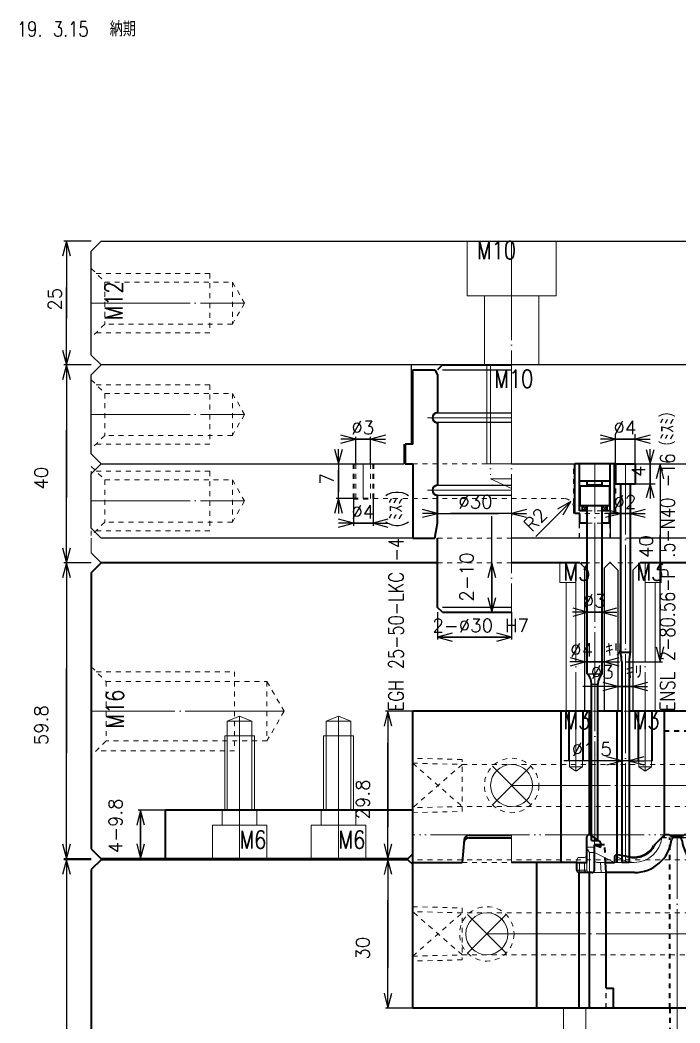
# Model space of a CAD drawing. Extents: x -178 to 604, y -587 to 345.
# Drawn here: x 210.6 to 344, y -433 to -230.3 of the extents above; entities that cross this region are included whole.
import ezdxf

# ---------------------------------------------------------------- set-up
doc = ezdxf.new("R2010")
doc.units = 0
doc.header["$MEASUREMENT"] = 0
for name, pattern in [('BORDER', [22, 20, -1, 0, -1]), ('DIVIDE', [23, 20, -1, 0, -1, 0, -1]), ('STITCH', [2, 1, -1])]:
    doc.linetypes.add(name, pattern=pattern)
for name, color, linetype in [('1', 7, 'Continuous'), ('11', 7, 'Continuous'), ('12', 7, 'Continuous'), ('15', 7, 'Continuous'), ('20', 7, 'Continuous'), ('25', 7, 'Continuous'), ('3', 7, 'Continuous'), ('33', 7, 'Continuous'), ('4', 7, 'Continuous'), ('5', 7, 'Continuous'), ('6', 7, 'Continuous'), ('寸法線', 7, 'Continuous')]:
    doc.layers.add(name, color=color, linetype=linetype)
doc.styles.get("Standard").update_dxf_attribs({"font": 'txt', "bigfont": 'extfont'})
doc.dimstyles.new('VELDIM0', dxfattribs={"dimtxt": 2.69875, "dimasz": 3.000166, "dimexe": 0.5, "dimexo": 0.0625, "dimgap": 0.09, "dimtad": 0, "dimdec": 3, "dimdsep": 46, "dimtxsty": 'Standard', "dimcen": 0.09, "dimdle": 3, "dimadec": 0, "dimazin": 0, "dimtfac": 1, "dimtdec": 4, "dimtofl": 0, "dimtmove": 0, "dimatfit": 3, "dimfxl": 1, "dimtolj": 1, "dimtzin": 0, "dimarcsym": 0})
doc.dimstyles.new('VELDIM1', dxfattribs={"dimtxt": 2.69875, "dimasz": 3.000166, "dimexe": 0.5, "dimexo": 0.0625, "dimgap": 0.09, "dimtad": 0, "dimdec": 3, "dimdsep": 46, "dimtxsty": 'Standard', "dimcen": 0.09, "dimdle": 2, "dimadec": 0, "dimazin": 0, "dimtfac": 1, "dimtdec": 4, "dimtofl": 0, "dimtmove": 0, "dimatfit": 3, "dimfxl": 1, "dimtolj": 1, "dimtzin": 0, "dimarcsym": 0})
doc.dimstyles.new('VELDIM10', dxfattribs={"dimtxt": 2.69875, "dimasz": 3.000166, "dimexe": 1, "dimexo": 0.0625, "dimgap": 0.09, "dimtad": 0, "dimdec": 3, "dimdsep": 46, "dimtxsty": 'Standard', "dimcen": 0.09, "dimdle": 3, "dimadec": 0, "dimazin": 0, "dimtfac": 1, "dimtdec": 4, "dimtofl": 0, "dimtmove": 0, "dimatfit": 3, "dimfxl": 1, "dimtolj": 1, "dimtzin": 0, "dimarcsym": 0})
doc.dimstyles.new('VELDIM2', dxfattribs={"dimtxt": 2.69875, "dimasz": 3.000166, "dimexe": 1.25, "dimexo": 0.0625, "dimgap": 0.09, "dimtad": 0, "dimdec": 3, "dimdsep": 46, "dimtxsty": 'Standard', "dimcen": 0.09, "dimdle": 5, "dimadec": 0, "dimazin": 0, "dimtfac": 1, "dimtdec": 4, "dimtofl": 0, "dimtmove": 0, "dimatfit": 3, "dimfxl": 1, "dimtolj": 1, "dimtzin": 0, "dimarcsym": 0})
doc.dimstyles.new('VELDIM7', dxfattribs={"dimtxt": 2.69875, "dimasz": 2.88827, "dimexe": 1, "dimexo": 0.0625, "dimgap": 0.09, "dimtad": 0, "dimdec": 3, "dimdsep": 46, "dimtxsty": 'Standard', "dimcen": 0.09, "dimdle": 3, "dimadec": 0, "dimazin": 0, "dimtfac": 1, "dimtdec": 4, "dimtofl": 0, "dimtmove": 0, "dimatfit": 3, "dimfxl": 1, "dimtolj": 1, "dimtzin": 0, "dimarcsym": 0})

# ---------------------------------------------------------------- blocks, each defined once
blk = doc.blocks.new('*D275')
at = {"color": 0}
for p, q in [((306, -350), (306, -330.57)), ((306, -340), (306, -330.57)), ((306, -340), (305.2, -343)), ((306, -340), (306, -340)), ((306, -340), (306, -349.43)), ((306, -340), (306, -343)), ((306.8, -343), (306, -340)), ((305.2, -347), (306, -350)), ((306, -350), (306, -347)), ((306, -350), (306.8, -347)), ((306, -350), (306, -349.43)), ((306, -350), (306, -350))]:
    blk.add_line(p, q, dxfattribs=at)
blk.add_text('2-10', height=2.699, rotation=90, dxfattribs=at).set_placement((302.26, -347.84))
blk = doc.blocks.new('*D276')
at = {"color": 0}
for p, q in [((295, -350), (295, -355.5)), ((310, -350), (310, -355.5)), ((298, -354.2), (295, -355)), ((310, -355), (307, -354.2)), ((295, -355), (295, -355)), ((295, -355), (310, -355)), ((310, -355), (295, -355)), ((295, -355), (298, -355)), ((295, -355), (298, -355.8)), ((310, -355), (307, -355)), ((307, -355.8), (310, -355)), ((310, -355), (310, -355))]:
    blk.add_line(p, q, dxfattribs=at)
blk.add_text('2-%%c30 H7', height=2.699, dxfattribs=at).set_placement((293.99, -354.02))
blk = doc.blocks.new('*D277')
at = {"color": 0}
for p, q in [((295, -330), (292, -329.2)), ((295, -330), (292, -330)), ((292, -330.8), (295, -330)), ((295, -330), (295, -330.5)), ((295, -330), (307.37, -330)), ((295, -330), (297.63, -330)), ((310, -330), (297.63, -330)), ((310, -330), (307.37, -330)), ((313, -329.2), (310, -330)), ((310, -330), (310, -330.5)), ((310, -330), (313, -330)), ((310, -330), (313, -330.8))]:
    blk.add_line(p, q, dxfattribs=at)
blk.add_text('%%c30', height=2.699, dxfattribs=at).set_placement((299.22, -329.02))
blk = doc.blocks.new('*D278')
at = {"color": 0}
for p, q in [((331, -315), (328, -314.2)), ((331, -320), (331, -314)), ((335, -320), (335, -314)), ((338, -314.2), (335, -315)), ((331, -315), (328, -315)), ((328, -315.8), (331, -315)), ((335, -315), (331, -315)), ((331, -315), (335, -315)), ((331, -315), (331, -315)), ((335, -315), (335, -315)), ((335, -315), (338, -315)), ((335, -315), (338, -315.8))]:
    blk.add_line(p, q, dxfattribs=at)
blk.add_text('%%c4', height=2.699, dxfattribs=at).set_placement((330.59, -314.02))
blk = doc.blocks.new('*D281')
at = {"color": 0}
for p, q in [((331.5, -365), (328.5, -364.2)), ((337.5, -364.2), (334.5, -365)), ((334.5, -365), (324.41, -365)), ((331.5, -365), (324.41, -365)), ((331.5, -365), (328.5, -365)), ((328.5, -365.8), (331.5, -365)), ((331.5, -365), (331.5, -365.5)), ((331.5, -365), (337.5, -365)), ((334.5, -365), (334.5, -365.5)), ((334.5, -365), (337.5, -365)), ((334.5, -365), (337.5, -365)), ((334.5, -365), (337.5, -365.8))]:
    blk.add_line(p, q, dxfattribs=at)
blk.add_text('%%c3 ｷﾘ', height=2.699, dxfattribs=at).set_placement((326, -363.41))
blk = doc.blocks.new('*D282')
at = {"color": 0}
for p, q in [((332, -330), (329, -329.2)), ((332, -330), (329, -330)), ((329, -330.8), (332, -330)), ((332, -330), (332, -330)), ((334, -330), (332, -330)), ((332, -330), (334, -330)), ((332, -330), (332, -330)), ((337, -329.2), (334, -330)), ((334, -330), (334, -330)), ((334, -330), (334, -330)), ((334, -330), (337, -330)), ((334, -330), (337, -330.8))]:
    blk.add_line(p, q, dxfattribs=at)
blk.add_text('%%c2', height=2.699, dxfattribs=at).set_placement((330.59, -329.02))
blk = doc.blocks.new('CLUMP169')
at = {"layer": '11', "color": 1, "lineweight": 40}
for p, q in [((322.8, -330), (322.8, -320)), ((323.7, -320), (322.8, -320)), ((323.7, -329.5), (323.7, -320)), ((329.9, -329.5), (329.9, -320)), ((330.8, -320), (329.9, -320)), ((330.8, -330), (330.8, -320)), ((323.8, -330), (322.8, -330)), ((324.3, -329.5), (323.7, -329.5)), ((323.8, -332), (323.8, -330)), ((329.9, -329.5), (329.3, -329.5)), ((329.8, -332), (329.8, -330)), ((330.8, -330), (329.8, -330)), ((325.3, -332), (323.8, -332)), ((329.8, -332), (328.3, -332))]:
    blk.add_line(p, q, dxfattribs=at)
at = {"layer": '11', "lineweight": 40}
for p, q in [((329.9, -320), (323.7, -320)), ((329.9, -323.5), (323.7, -323.5)), ((325.3, -324.3), (325.3, -323.5)), ((328.3, -324.3), (325.3, -324.3)), ((328.3, -324.3), (328.3, -323.5)), ((325.3, -328.5), (324.3, -328.5)), ((324.3, -329.5), (324.3, -328.5)), ((325.3, -329.5), (324.3, -329.5)), ((329.3, -328.5), (328.3, -328.5)), ((329.3, -329.5), (328.3, -329.5)), ((329.3, -329.5), (329.3, -328.5))]:
    blk.add_line(p, q, dxfattribs=at)
at = {"layer": '11', "color": 1, "linetype": 'STITCH', "lineweight": 13}
for p, q in [((329.8, -330), (323.8, -330)), ((328.3, -329.5), (325.3, -329.5)), ((328.3, -332), (325.3, -332))]:
    blk.add_line(p, q, dxfattribs=at)
at = {"layer": '11', "lineweight": 5}
for p, q in [((325.3, -328.5), (324.3, -329.5)), ((324.3, -328.5), (325.3, -329.5)), ((329.3, -328.5), (328.3, -329.5)), ((328.3, -328.5), (329.3, -329.5))]:
    blk.add_line(p, q, dxfattribs=at)
blk = doc.blocks.new('*D288')
at = {"color": 0}
for p, q in [((220, -275), (219.2, -278)), ((225, -275), (219.5, -275)), ((220, -275), (220, -284.38)), ((220, -275), (220, -290.62)), ((220, -275), (220, -278)), ((220.8, -278), (220, -275)), ((220, -300), (220, -284.38)), ((220, -300), (220, -290.62)), ((219.2, -297), (220, -300)), ((220, -300), (220, -297)), ((220, -300), (220.8, -297)), ((225, -300), (219.5, -300))]:
    blk.add_line(p, q, dxfattribs=at)
blk.add_text('25', height=2.699, rotation=90, dxfattribs=at).set_placement((219.02, -289.03))
blk = doc.blocks.new('CLUMP170')
at = {"layer": '25', "linetype": 'STITCH', "lineweight": 13}
for p, q in [((225, -294.5), (225, -280.5)), ((225, -280.5), (227.75, -283.25)), ((227.75, -283.25), (227.75, -291.75)), ((227.75, -283.25), (253.55, -283.25)), ((253.55, -283.25), (253.55, -291.75)), ((253.55, -283.25), (256, -287.5)), ((256, -287.5), (253.55, -291.75)), ((227.75, -291.75), (225, -294.5)), ((253.55, -291.75), (227.75, -291.75))]:
    blk.add_line(p, q, dxfattribs=at)
at = {"layer": '25', "color": 5, "linetype": 'STITCH', "lineweight": 13}
for p, q in [((226, -281.5), (249, -281.5)), ((249, -281.5), (249, -293.5)), ((249, -293.5), (226, -293.5))]:
    blk.add_line(p, q, dxfattribs=at)
at = {"layer": '25', "color": 5, "linetype": 'BORDER', "lineweight": 13}
blk.add_line((225, -287.5), (256, -287.5), dxfattribs=at)
blk = doc.blocks.new('*D290')
at = {"color": 0}
for p, q in [((340, -320), (339.2, -323)), ((340, -320), (340, -320)), ((340, -320), (340, -334.38)), ((340, -320), (340, -340.62)), ((340, -320), (340, -323)), ((340.8, -323), (340, -320)), ((340, -360), (340, -334.38)), ((340, -360), (340, -340.62)), ((339.2, -357), (340, -360)), ((340, -360), (340, -357)), ((340, -360), (340.8, -357)), ((333, -360), (340.5, -360))]:
    blk.add_line(p, q, dxfattribs=at)
blk.add_text('40', height=2.699, rotation=90, dxfattribs=at).set_placement((338.52, -339.03))
blk = doc.blocks.new('*D291')
at = {"color": 0}
for p, q in [((337.19, -317.11), (338, -320)), ((338, -320), (338, -317)), ((338, -320), (338.81, -317.11)), ((335, -320), (339, -320)), ((338, -320), (338, -320)), ((338, -320), (338, -324)), ((338, -324), (338, -320)), ((335, -324), (339, -324)), ((338, -324), (337.19, -326.89)), ((338, -324), (338, -324)), ((338, -324), (338, -327)), ((338.81, -326.89), (338, -324))]:
    blk.add_line(p, q, dxfattribs=at)
blk.add_text('4', height=2.7, rotation=90, dxfattribs=at).set_placement((337.02, -322.66))
blk = doc.blocks.new('*D292')
at = {"color": 0}
for p, q in [((325.3, -350), (322.3, -350)), ((325.3, -350), (322.41, -349.19)), ((322.41, -350.81), (325.3, -350)), ((325.3, -350), (325.3, -350)), ((328.3, -350), (325.3, -350)), ((325.3, -350), (328.3, -350)), ((325.3, -350), (325.3, -350)), ((331.19, -349.19), (328.3, -350)), ((328.3, -350), (328.3, -350)), ((328.3, -350), (328.3, -350)), ((328.3, -350), (331.3, -350)), ((328.3, -350), (331.19, -350.81))]:
    blk.add_line(p, q, dxfattribs=at)
blk.add_text('%%c3', height=2.699, dxfattribs=at).set_placement((324.39, -349.02))
blk = doc.blocks.new('*D293')
at = {"color": 0}
for p, q in [((324.8, -360), (321.8, -360)), ((324.8, -360), (321.91, -359.19)), ((321.91, -360.81), (324.8, -360)), ((324.8, -360), (324.8, -360)), ((328.8, -360), (324.8, -360)), ((324.8, -360), (328.8, -360)), ((324.8, -360), (324.8, -360)), ((331.69, -359.19), (328.8, -360)), ((328.8, -360), (328.8, -360)), ((328.8, -360), (328.8, -360)), ((328.8, -360), (331.8, -360)), ((328.8, -360), (331.69, -360.81))]:
    blk.add_line(p, q, dxfattribs=at)
blk.add_text('%%c4 ｷﾘ', height=2.699, dxfattribs=at).set_placement((321.85, -358.91))
blk = doc.blocks.new('*D294')
at = {"color": 0}
for p, q in [((321.96, -327.59), (314.87, -334.68)), ((321.96, -327.59), (319.27, -329.14)), ((320.41, -330.28), (321.96, -327.59))]:
    blk.add_line(p, q, dxfattribs=at)
blk.add_text('R2', height=2.699, rotation=45, dxfattribs=at).set_placement((314.08, -333.9))
blk = doc.blocks.new('CLUMP172')
at = {"layer": '25', "linetype": 'STITCH', "lineweight": 13}
for p, q in [((225, -334.5), (225, -320.5)), ((225, -320.5), (227.75, -323.25)), ((227.75, -323.25), (227.75, -331.75)), ((227.75, -323.25), (253.55, -323.25)), ((253.55, -323.25), (253.55, -331.75)), ((253.55, -323.25), (256, -327.5)), ((256, -327.5), (253.55, -331.75)), ((227.75, -331.75), (225, -334.5)), ((253.55, -331.75), (227.75, -331.75))]:
    blk.add_line(p, q, dxfattribs=at)
at = {"layer": '25', "color": 5, "linetype": 'STITCH', "lineweight": 13}
for p, q in [((226, -321.5), (249, -321.5)), ((249, -321.5), (249, -333.5)), ((249, -333.5), (226, -333.5))]:
    blk.add_line(p, q, dxfattribs=at)
at = {"layer": '25', "color": 5, "linetype": 'BORDER', "lineweight": 13}
blk.add_line((225, -327.5), (256, -327.5), dxfattribs=at)
blk = doc.blocks.new('*D329')
at = {"color": 0}
for p, q in [((332.25, -380), (332.25, -379)), ((333.75, -380), (333.75, -379)), ((333.75, -380), (320.57, -380)), ((332.25, -380), (320.57, -380)), ((332.25, -380), (329.25, -379.2)), ((332.25, -380), (329.25, -380)), ((329.25, -380.8), (332.25, -380)), ((333.75, -380), (332.06, -380)), ((332.25, -380), (332.06, -380)), ((336.75, -379.2), (333.75, -380)), ((333.75, -380), (336.75, -380)), ((333.75, -380), (336.75, -380.8))]:
    blk.add_line(p, q, dxfattribs=at)
blk.add_text('%%c1.5', height=2.699, rotation=0, dxfattribs=at).set_placement((322.15, -379.02))
blk = doc.blocks.new('CLUMP181')
at = {"layer": '12', "color": 5, "linetype": 'BORDER', "lineweight": 5}
for p, q in [((308.89, -411.11), (301.11, -418.89)), ((308.89, -418.89), (301.11, -411.11))]:
    blk.add_line(p, q, dxfattribs=at)
at = {"layer": '12', "linetype": 'STITCH', "lineweight": 13}
blk.add_circle((305, -415), 5.5, dxfattribs=at)
at = {"layer": '12', "lineweight": 13}
blk.add_circle((305, -415), 4.25, dxfattribs=at)
blk = doc.blocks.new('CLUMP183')
at = {"layer": '12', "linetype": 'STITCH', "lineweight": 13}
for p, q in [((290, -410.5), (290, -409.5)), ((290, -409.5), (300, -409.75)), ((300, -419.25), (290, -410.5)), ((300, -410.75), (290, -410.5)), ((290, -419.5), (300, -410.75)), ((300, -409.75), (300, -420.25)), ((290, -419.5), (300, -419.25)), ((290, -420.5), (290, -419.5)), ((300, -420.25), (290, -420.5))]:
    blk.add_line(p, q, dxfattribs=at)
blk = doc.blocks.new('CLUMP182')
at = {"layer": '12', "linetype": 'STITCH', "lineweight": 13}
blk.add_blockref('CLUMP183', (0, 0), dxfattribs=at)
blk = doc.blocks.new('CLUMP184')
at = {"layer": '12', "color": 5, "linetype": 'BORDER', "lineweight": 5}
for p, q in [((313.89, -381.11), (306.11, -388.89)), ((313.89, -388.89), (306.11, -381.11))]:
    blk.add_line(p, q, dxfattribs=at)
at = {"layer": '12', "linetype": 'STITCH', "lineweight": 13}
blk.add_circle((310, -385), 5.5, dxfattribs=at)
at = {"layer": '12', "lineweight": 13}
blk.add_circle((310, -385), 4.25, dxfattribs=at)
blk = doc.blocks.new('CLUMP186')
at = {"layer": '12', "linetype": 'STITCH', "lineweight": 13}
for p, q in [((300, -379.75), (290, -379.5)), ((290, -379.5), (290, -380.5)), ((290, -380.5), (300, -389.25)), ((290, -380.5), (300, -380.75)), ((300, -380.75), (290, -389.5)), ((300, -390.25), (300, -379.75)), ((300, -389.25), (290, -389.5)), ((290, -389.5), (290, -390.5)), ((290, -390.5), (300, -390.25))]:
    blk.add_line(p, q, dxfattribs=at)
blk = doc.blocks.new('CLUMP185')
at = {"layer": '12', "linetype": 'STITCH', "lineweight": 13}
blk.add_blockref('CLUMP186', (0, 0), dxfattribs=at)
blk = doc.blocks.new('CLUMP187')
at = {"layer": '6', "lineweight": 40}
for p, q in [((357.45, -400.56), (357.45, -391.02)), ((359.98, -391.5), (359.33, -390.48)), ((363.97, -390), (363.97, -396.34)), ((363.97, -390), (365.44, -390)), ((365.57, -405.29), (365.44, -390)), ((358.27, -392.04), (358.27, -408.87)), ((359.99, -392.55), (358.27, -392.04)), ((359.99, -392.55), (359.98, -391.5)), ((327.64, -396.17), (326.02, -395.04)), ((340.88, -395), (338.77, -397.11)), ((341.84, -395), (340.88, -395)), ((342.25, -395.2), (344.5, -395.2)), ((345.87, -395), (344.9, -395)), ((345.87, -395), (347.98, -397.11)), ((325.22, -400.56), (325.22, -395.46)), ((326.75, -402.09), (326.75, -396.99)), ((326.75, -396.99), (328.07, -397.5)), ((328.07, -397.5), (328.07, -397.01)), ((343.9, -395.54), (342.85, -395.54)), ((361.94, -395.85), (363.97, -396.34)), ((361.94, -395.85), (361.94, -397.48)), ((367.68, -399.13), (368.67, -397.14)), ((368.67, -397.14), (369.18, -397.14)), ((369.18, -407.34), (369.18, -397.14)), ((331.43, -398.96), (333.95, -399.41)), ((345.36, -398.8), (345.36, -399)), ((349.87, -398.98), (351.43, -400.53)), ((352.45, -400.54), (354.01, -398.98)), ((356.25, -398.48), (355.32, -397.95)), ((356.43, -400.56), (356.25, -398.48)), ((364.01, -401.54), (361.94, -397.48)), ((367.65, -405.29), (367.68, -399.13)), ((323.18, -402.09), (323.18, -400.56)), ((323.18, -400.56), (325.22, -400.56)), ((329.09, -402.6), (328.99, -400.56)), ((328.99, -400.56), (330.83, -400.56)), ((330.83, -399.47), (330.83, -400.56)), ((346.89, -400.68), (346.89, -400.81)), ((351.94, -400.56), (352.45, -400.56)), ((352.45, -400.54), (352.45, -400.56)), ((356.43, -400.56), (357.45, -400.56)), ((326.24, -402.6), (323.69, -402.6)), ((334.81, -402.6), (329.09, -402.6)), ((353.75, -402.6), (351.94, -402.6)), ((353.75, -402.6), (353.75, -402.7)), ((353.8, -402.7), (353.75, -402.7)), ((356.43, -402.6), (353.8, -402.6)), ((353.8, -402.7), (353.8, -402.6)), ((364.01, -401.54), (364.05, -406.32)), ((357.45, -409.38), (357.45, -403.62)), ((364.05, -406.32), (364.07, -408.24)), ((366.63, -407.34), (369.18, -407.34)), ((357.76, -409.38), (357.45, -409.38)), ((364.24, -408.56), (364.07, -408.24)), ((365.61, -409.38), (365.6, -409.38)), ((365.61, -409.38), (365.61, -408.36))]:
    blk.add_line(p, q, dxfattribs=at)
for centre, radius, start, end in [((358.47, -391.02), 1.02, 32.3335, 180), ((325.73, -395.46), 0.51, 55.0013, 180), ((342.25, -394.69), 0.51, 216.8699, 270), ((344.5, -394.69), 0.51, 270, 323.1301), ((327.05, -397.01), 1.02, 0, 55.0024), ((334.81, -395), 4.49, 259.0415, 332.0204), ((334.81, -395), 7.6, 270, 352.5558), ((342.85, -396.05), 0.51, 90, 172.5558), ((343.9, -396.05), 0.51, 7.4442, 90), ((351.94, -395), 7.6, 187.4442, 210.0224), ((351.94, -395), 4.49, 207.9737, 242.5538), ((331.34, -399.47), 0.51, 80.0977, 180), ((351.94, -395), 7.7, 211.3106, 229.0283), ((351.94, -395), 4.49, 297.4471, 318.891), ((351.94, -395), 7.6, 228.3569, 270), ((351.94, -395), 5.56, 264.6668, 270), ((323.69, -402.09), 0.51, 180, 270), ((326.24, -402.09), 0.51, 270, 0), ((356.43, -403.62), 1.02, 0, 90), ((366.61, -405.28), 1.04, 180.5, 270.0329), ((366.61, -405.28), 1.04, 270, 359.8), ((366.63, -408.36), 1.02, 90, 180), ((357.76, -408.87), 0.51, 270, 0), ((365.6, -407.85), 1.53, 207.7504, 270)]:
    blk.add_arc(centre, radius, start, end, dxfattribs=at)
blk = doc.blocks.new('*D343')
at = {"color": 0}
for p, q in [((285, -370), (284.2, -373)), ((290, -370), (284.5, -370)), ((285, -370), (285, -376.35)), ((285, -370), (285, -393.45)), ((285, -370), (285, -372)), ((285.8, -373), (285, -370)), ((285, -399.8), (285, -376.35)), ((285, -399.8), (285, -393.45)), ((284.2, -396.8), (285, -399.8)), ((285, -399.8), (285.8, -396.8)), ((285, -399.8), (285, -397.8)), ((285, -399.8), (285, -399.8))]:
    blk.add_line(p, q, dxfattribs=at)
blk.add_text('29.8', height=2.699, rotation=90, dxfattribs=at).set_placement((281.26, -391.87))
blk = doc.blocks.new('*D349')
at = {"color": 0}
for p, q in [((235, -390), (234.2, -393)), ((240, -390), (234.5, -390)), ((235, -390), (235, -390)), ((235, -390), (235, -399.8)), ((235, -399.8), (235, -390)), ((235, -390), (235, -392)), ((235.8, -393), (235, -390)), ((234.2, -396.8), (235, -399.8)), ((235, -399.8), (235.8, -396.8)), ((235, -399.8), (235, -397.8)), ((240, -399.8), (234.5, -399.8)), ((235, -399.8), (235, -399.8))]:
    blk.add_line(p, q, dxfattribs=at)
blk.add_text('4-9.8', height=2.699, rotation=90, dxfattribs=at).set_placement((231.26, -398.72))
blk = doc.blocks.new('CLUMP192')
at = {"layer": '11', "linetype": 'DIVIDE', "lineweight": 5}
for p, q in [((251.5, -390), (251.5, -393)), ((258.5, -390), (258.5, -393)), ((249.5, -400), (249.5, -393)), ((249.5, -393), (260.5, -393)), ((260.5, -393), (260.5, -400))]:
    blk.add_line(p, q, dxfattribs=at)
at = {"layer": '11', "color": 5, "linetype": 'BORDER', "lineweight": 5}
blk.add_line((255, -400), (255, -390), dxfattribs=at)
blk = doc.blocks.new('*D521')
at = {"color": 0}
for p, q in [((220, -300), (219.2, -303)), ((220, -300), (220, -300)), ((220, -300), (220, -313.2)), ((220, -300), (220, -326.8)), ((220, -300), (220, -303)), ((220.8, -303), (220, -300)), ((220, -340), (220, -313.2)), ((220, -340), (220, -326.8)), ((219.2, -337), (220, -340)), ((220, -340), (220, -337)), ((220, -340), (220.8, -337)), ((220, -340), (220, -340))]:
    blk.add_line(p, q, dxfattribs=at)
blk.add_text('40', height=2.699, rotation=90, dxfattribs=at).set_placement((216.26, -325.21))
blk = doc.blocks.new('CLUMP284')
at = {"layer": '25', "linetype": 'STITCH', "lineweight": 13}
for p, q in [((225, -317), (225, -303)), ((225, -303), (227.75, -305.75)), ((227.75, -305.75), (227.75, -314.25)), ((227.75, -305.75), (253.55, -305.75)), ((253.55, -305.75), (253.55, -314.25)), ((253.55, -305.75), (256, -310)), ((256, -310), (253.55, -314.25)), ((227.75, -314.25), (225, -317)), ((253.55, -314.25), (227.75, -314.25))]:
    blk.add_line(p, q, dxfattribs=at)
at = {"layer": '25', "color": 5, "linetype": 'STITCH', "lineweight": 13}
for p, q in [((226, -304), (249, -304)), ((249, -304), (249, -316)), ((249, -316), (226, -316))]:
    blk.add_line(p, q, dxfattribs=at)
at = {"layer": '25', "color": 5, "linetype": 'BORDER', "lineweight": 13}
blk.add_line((225, -310), (256, -310), dxfattribs=at)
blk = doc.blocks.new('CLUMP285')
at = {"layer": '11', "lineweight": 40}
for p, q in [((290, -301), (294.5, -301)), ((290, -316), (290, -301)), ((294.5, -301), (295, -302)), ((295, -302), (295, -309.67)), ((295, -311.67), (295, -324.33)), ((288.5, -316), (288.5, -320)), ((290, -316), (288.5, -316)), ((288.5, -320), (290, -320)), ((290, -320), (290, -335)), ((295, -332), (295, -326.33)), ((294.5, -335), (295, -332)), ((290, -335), (294.5, -335))]:
    blk.add_line(p, q, dxfattribs=at)
for centre in [(295, -310.67), (295, -325.33)]:
    blk.add_arc(centre, 1, 90, 270, dxfattribs=at)
blk = doc.blocks.new('*D532')
at = {"color": 0}
for p, q in [((220, -400), (219.2, -403)), ((225, -400), (219.5, -400)), ((220, -400), (220, -438.2)), ((220, -400), (220, -451.8)), ((220, -400), (220, -403)), ((220.8, -403), (220, -400)), ((220, -490), (220, -438.2)), ((220, -490), (220, -451.8)), ((219.2, -487), (220, -490)), ((220, -490), (220, -487)), ((220, -490), (220.8, -487)), ((225, -490), (219.5, -490))]:
    blk.add_line(p, q, dxfattribs=at)
blk.add_text('90', height=2.699, rotation=90, dxfattribs=at).set_placement((216.26, -450.21))
blk = doc.blocks.new('*D536')
at = {"color": 0}
for p, q in [((285, -400), (284.2, -403)), ((285, -400), (285, -400)), ((285, -400), (285, -408.2)), ((285, -400), (285, -421.8)), ((285, -400), (285, -402)), ((285.8, -403), (285, -400)), ((285, -430), (285, -408.2)), ((285, -430), (285, -421.8)), ((284.2, -427), (285, -430)), ((285, -430), (285.8, -427)), ((285, -430), (285, -428)), ((290, -430), (284.5, -430))]:
    blk.add_line(p, q, dxfattribs=at)
blk.add_text('30', height=2.699, rotation=90, dxfattribs=at).set_placement((281.26, -420.21))
blk = doc.blocks.new('*D603')
at = {"color": 0}
for p, q in [((274.2, -317), (275, -320)), ((275, -320), (275, -317)), ((275, -320), (275.8, -317)), ((275, -320), (275, -320)), ((275, -320), (275, -321.26)), ((275, -320), (275, -325.74)), ((275, -327), (275, -321.26)), ((275, -327), (275, -325.74)), ((275, -327), (274.2, -330)), ((278, -327), (274.5, -327)), ((275, -327), (275, -330)), ((275.8, -330), (275, -327))]:
    blk.add_line(p, q, dxfattribs=at)
blk.add_text('7', height=2.7, rotation=90, dxfattribs=at).set_placement((274.02, -324.16))
blk = doc.blocks.new('*D604')
at = {"color": 0}
for p, q in [((278.5, -315), (275.5, -314.2)), ((284.5, -314.2), (281.5, -315)), ((278.5, -315), (275.5, -315)), ((275.5, -315.8), (278.5, -315)), ((278.5, -320), (278.5, -314.5)), ((281.5, -315), (278.5, -315)), ((278.5, -315), (281.5, -315)), ((278.5, -315), (278.5, -315)), ((281.5, -320), (281.5, -314.5)), ((281.5, -315), (281.5, -315)), ((281.5, -315), (284.5, -315)), ((281.5, -315), (284.5, -315.8))]:
    blk.add_line(p, q, dxfattribs=at)
blk.add_text('%%c3', height=2.699, dxfattribs=at).set_placement((277.59, -314.02))
blk = doc.blocks.new('*D605')
at = {"color": 0}
for p, q in [((278, -327), (278, -332.5)), ((282, -327), (282, -332.5)), ((278, -332), (275, -331.2)), ((278, -332), (275, -332)), ((275, -332.8), (278, -332)), ((282, -332), (278, -332)), ((278, -332), (282, -332)), ((278, -332), (278, -332)), ((285, -331.2), (282, -332)), ((282, -332), (282, -332)), ((282, -332), (285, -332)), ((282, -332), (285, -332.8))]:
    blk.add_line(p, q, dxfattribs=at)
blk.add_text('%%c4', height=2.699, dxfattribs=at).set_placement((277.59, -331.02))
blk = doc.blocks.new('CLUMP333')
at = {"layer": '11', "linetype": 'DIVIDE', "lineweight": 5}
for p, q in [((271.5, -390), (271.5, -393)), ((278.5, -390), (278.5, -393)), ((269.5, -393), (280.5, -393)), ((269.5, -400), (269.5, -393)), ((280.5, -393), (280.5, -400))]:
    blk.add_line(p, q, dxfattribs=at)
at = {"layer": '11', "color": 5, "linetype": 'BORDER', "lineweight": 5}
blk.add_line((275, -400), (275, -390), dxfattribs=at)
blk = doc.blocks.new('CLUMP404')
at = {"layer": '11', "lineweight": 5}
for p, q in [((321.5, -380), (321.5, -370)), ((324.5, -370), (324.5, -380)), ((324.5, -380), (321.5, -380)), ((321.7, -381.2), (323, -382.11)), ((324.3, -381.2), (321.7, -381.2)), ((324.3, -381.2), (323, -382.11))]:
    blk.add_line(p, q, dxfattribs=at)
at = {"layer": '11', "color": 5, "lineweight": 5}
for p, q in [((321.7, -370), (321.7, -381.2)), ((324.3, -370), (324.3, -381.2))]:
    blk.add_line(p, q, dxfattribs=at)
at = {"layer": '11', "color": 5, "linetype": 'BORDER', "lineweight": 5}
blk.add_line((323, -370), (323, -382.11), dxfattribs=at)
blk = doc.blocks.new('CLUMP408')
at = {"layer": '20', "linetype": 'STITCH', "lineweight": 5}
for p, q in [((225, -361), (228, -364)), ((225, -379), (225, -361)), ((228, -364), (260.54, -364)), ((228, -364), (228, -376)), ((260.54, -364), (264, -370)), ((260.54, -364), (260.54, -376)), ((264, -370), (260.54, -376)), ((228, -376), (225, -379)), ((260.54, -376), (228, -376))]:
    blk.add_line(p, q, dxfattribs=at)
at = {"layer": '20', "color": 5, "linetype": 'STITCH', "lineweight": 5}
for p, q in [((226, -362), (254, -362)), ((254, -362), (254, -378)), ((254, -378), (226, -378))]:
    blk.add_line(p, q, dxfattribs=at)
at = {"layer": '20', "color": 5, "linetype": 'BORDER', "lineweight": 5}
blk.add_line((264, -370), (225, -370), dxfattribs=at)
blk = doc.blocks.new('CLUMP409')
at = {"layer": '11', "color": 5, "linetype": 'BORDER', "lineweight": 5}
blk.add_line((337, -340), (337, -370), dxfattribs=at)
at = {"layer": '11', "lineweight": 5}
for p, q in [((340.25, -344), (340.25, -340)), ((337, -344), (340.25, -344)), ((339, -344), (339, -370))]:
    blk.add_line(p, q, dxfattribs=at)
blk = doc.blocks.new('CLUMP410')
at = {"layer": '11', "lineweight": 5}
for p, q in [((335.5, -380), (335.5, -370)), ((338.5, -370), (338.5, -380)), ((338.5, -380), (335.5, -380)), ((335.7, -381.2), (337, -382.11)), ((338.3, -381.2), (335.7, -381.2)), ((338.3, -381.2), (337, -382.11))]:
    blk.add_line(p, q, dxfattribs=at)
at = {"layer": '11', "color": 5, "lineweight": 5}
for p, q in [((335.7, -370), (335.7, -381.2)), ((338.3, -370), (338.3, -381.2))]:
    blk.add_line(p, q, dxfattribs=at)
at = {"layer": '11', "color": 5, "linetype": 'BORDER', "lineweight": 5}
blk.add_line((337, -370), (337, -382.11), dxfattribs=at)
blk = doc.blocks.new('CLUMP419')
at = {"layer": '11', "linetype": 'DIVIDE', "lineweight": 5}
for p, q in [((275, -371), (272.5, -372)), ((277.5, -372), (272.5, -372)), ((275, -371), (277.5, -372)), ((272, -375), (272, -390)), ((278, -375), (272, -375)), ((278, -375), (278, -390))]:
    blk.add_line(p, q, dxfattribs=at)
at = {"layer": '11', "color": 5, "linetype": 'DIVIDE', "lineweight": 5}
for p, q in [((272.5, -390), (272.5, -372)), ((277.5, -390), (277.5, -372))]:
    blk.add_line(p, q, dxfattribs=at)
at = {"layer": '11', "color": 5, "linetype": 'BORDER', "lineweight": 5}
blk.add_line((275, -390), (275, -371), dxfattribs=at)
blk = doc.blocks.new('CLUMP420')
at = {"layer": '11', "linetype": 'DIVIDE', "lineweight": 5}
for p, q in [((255, -371), (252.5, -372)), ((257.5, -372), (252.5, -372)), ((255, -371), (257.5, -372)), ((252, -375), (252, -390)), ((258, -375), (252, -375)), ((258, -375), (258, -390))]:
    blk.add_line(p, q, dxfattribs=at)
at = {"layer": '11', "color": 5, "linetype": 'DIVIDE', "lineweight": 5}
for p, q in [((252.5, -390), (252.5, -372)), ((257.5, -390), (257.5, -372))]:
    blk.add_line(p, q, dxfattribs=at)
at = {"layer": '11', "color": 5, "linetype": 'BORDER', "lineweight": 5}
blk.add_line((255, -390), (255, -371), dxfattribs=at)
blk = doc.blocks.new('CLUMP426')
at = {"layer": '11', "lineweight": 5}
for p, q in [((319.75, -344), (319.75, -340)), ((323, -344), (319.75, -344)), ((321, -344), (321, -370))]:
    blk.add_line(p, q, dxfattribs=at)
at = {"layer": '11', "color": 5, "linetype": 'BORDER', "lineweight": 5}
blk.add_line((323, -340), (323, -370), dxfattribs=at)
blk = doc.blocks.new('*D788')
at = {"color": 0}
for p, q in [((220, -340), (219.2, -343)), ((225, -340), (219.5, -340)), ((220, -340), (220, -361.35)), ((220, -340), (220, -378.45)), ((220, -340), (220, -343)), ((220.8, -343), (220, -340)), ((220, -399.8), (220, -361.35)), ((220, -399.8), (220, -378.45)), ((219.2, -396.8), (220, -399.8)), ((220, -399.8), (220, -396.8)), ((220, -399.8), (220.8, -396.8)), ((225, -399.8), (219.5, -399.8))]:
    blk.add_line(p, q, dxfattribs=at)
blk.add_text('59.8', height=2.699, rotation=90, dxfattribs=at).set_placement((216.26, -376.87))
blk = doc.blocks.new('CLUMP516')
at = {"layer": '4', "color": 4, "linetype": 'DIVIDE', "lineweight": 5}
for p, q in [((325.73, -398.52), (325.73, -402.6)), ((325.73, -398.52), (326.75, -398.52)), ((323.69, -402.6), (323.69, -400.56)), ((324.71, -400.56), (324.71, -402.09)), ((327.97, -400.56), (328.08, -402.6)), ((323.18, -402.09), (324.71, -402.09)), ((325.22, -402.09), (324.71, -402.09)), ((325.22, -402.09), (325.25, -402.28))]:
    blk.add_line(p, q, dxfattribs=at)
for centre, radius, start, end in [((334.81, -395), 4.69, 243.3318, 338.6932), ((325.04, -402.09), 0.329, 180.3211, 235.4772), ((325.55, -401.34), 1.24, 235.4772, 251.254), ((325.65, -401.04), 1.55, 251.254, 261.9959), ((325.74, -400.45), 2.15, 261.9959, 269.7706)]:
    blk.add_arc(centre, radius, start, end, dxfattribs=at)

msp = doc.modelspace()

# ---------------------------------------------------------------- linework, layer by layer
at = {"layer": '1', "color": 1, "linetype": 'DIVIDE', "lineweight": 13}
msp.add_line((360, -395), (290, -395), dxfattribs=at)
at = {"layer": '11', "linetype": 'DIVIDE', "lineweight": 5}
for p, q in [((301, -286), (301, -275)), ((319, -275), (319, -286)), ((319, -286), (301, -286)), ((304.5, -300), (304.5, -286)), ((315.5, -300), (315.5, -286)), ((305, -300), (305, -320)), ((305, -320), (310, -320)), ((305.75, -323), (310, -323)), ((305.75, -323), (310, -325)), ((320.5, -430), (320.5, -481.5))]:
    msp.add_line(p, q, dxfattribs=at)
at = {"layer": '11', "color": 5, "linetype": 'BORDER', "lineweight": 5}
for p, q in [((310, -275), (310, -300)), ((310, -300), (310, -350)), ((293, -310.6667), (310, -310.6667)), ((293, -325.3333), (310, -325.3333)), ((325, -490), (325, -430))]:
    msp.add_line(p, q, dxfattribs=at)
at = {"layer": '11', "lineweight": 40}
for p, q in [((296, -300), (295, -301)), ((296, -300), (310, -300)), ((295, -349), (295, -335)), ((296, -350), (295, -349)), ((296, -350), (310, -350))]:
    msp.add_line(p, q, dxfattribs=at)
at = {"layer": '11', "color": 5, "linetype": 'DIVIDE', "lineweight": 5}
msp.add_line((305.75, -300), (305.75, -323), dxfattribs=at)
at = {"layer": '11', "lineweight": 25}
for p, q in [((296, -301), (310, -301)), ((310, -349), (296, -349))]:
    msp.add_line(p, q, dxfattribs=at)
at = {"layer": '11', "linetype": 'DIVIDE', "lineweight": 25}
for p, q in [((295, -309.6667), (310, -309.6667)), ((310, -311.6667), (295, -311.6667)), ((295, -324.3333), (310, -324.3333)), ((295, -326.3333), (310, -326.3333))]:
    msp.add_line(p, q, dxfattribs=at)
at = {"layer": '12', "linetype": 'STITCH', "lineweight": 13}
for p, q in [((300, -380.75), (372, -380.75)), ((372, -389.25), (300, -389.25)), ((372, -410.75), (300, -410.75)), ((300, -419.25), (372, -419.25))]:
    msp.add_line(p, q, dxfattribs=at)
at = {"layer": '12', "color": 5, "linetype": 'BORDER', "lineweight": 5}
for p, q in [((310, -385), (370, -385)), ((305, -415), (370, -415))]:
    msp.add_line(p, q, dxfattribs=at)
at = {"layer": '15', "linetype": 'STITCH', "lineweight": 40}
for p, q in [((278, -320), (278, -327)), ((282, -320), (282, -327))]:
    msp.add_line(p, q, dxfattribs=at)
at = {"layer": '15', "linetype": 'STITCH', "lineweight": 13}
for p, q in [((278.5, -327), (278.5, -320)), ((281.5, -327), (281.5, -320))]:
    msp.add_line(p, q, dxfattribs=at)
at = {"layer": '15', "color": 5, "linetype": 'BORDER', "lineweight": 5}
for p, q in [((280, -327), (280, -320)), ((326.8, -324.5), (326.8, -320)), ((333, -400.559), (333, -320)), ((326.8, -396.1), (326.8, -324.5))]:
    msp.add_line(p, q, dxfattribs=at)
at = {"layer": '15', "linetype": 'STITCH', "lineweight": 25}
for p, q in [((322.55, -330), (322.55, -320)), ((331.05, -330), (331.05, -320)), ((323.7, -335), (323.7, -330)), ((329.9, -335), (329.9, -330))]:
    msp.add_line(p, q, dxfattribs=at)
at = {"layer": '15', "lineweight": 40}
for p, q in [((331, -320), (335, -320)), ((331, -320), (331, -324)), ((335, -320), (335, -324)), ((331, -324), (335, -324)), ((332, -324), (332, -358.0797)), ((334, -324), (334, -358.0797)), ((332, -358.0797), (334, -358.0797)), ((332.25, -360), (332.25, -400.559)), ((333.75, -360), (333.75, -400.559)), ((333.75, -400.559), (332.25, -400.559))]:
    msp.add_line(p, q, dxfattribs=at)
at = {"layer": '15', "color": 5, "lineweight": 40}
for p, q in [((329.8, -324.5), (323.8, -324.5)), ((323.8, -324.5), (323.8, -328.5)), ((329.8, -324.5), (329.8, -328.5)), ((324.3, -328.5), (323.8, -328.5)), ((328.3, -328.5), (325.3, -328.5)), ((325.3, -362.4078), (325.3, -328.5)), ((328.3, -362.4078), (328.3, -328.5)), ((329.8, -328.5), (329.3, -328.5)), ((326.15, -396.1), (326.15, -364.5)), ((327.45, -396.1), (327.45, -364.5)), ((326.15, -396.1), (327.45, -396.1))]:
    msp.add_line(p, q, dxfattribs=at)
at = {"layer": '15', "color": 5, "lineweight": 25}
for p, q in [((325.3, -362.4078), (328.3, -362.4078)), ((326.15, -364.5), (327.45, -364.5))]:
    msp.add_line(p, q, dxfattribs=at)
at = {"layer": '15', "linetype": 'STITCH', "lineweight": 13}
msp.add_arc((320.55, -329), 2, 0, 90.000035, dxfattribs=at)
at = {"layer": '15', "lineweight": 40}
for centre, start, end in [((324.75, -360), 360, 14.835112), ((341.25, -360), 165.164888, 180)]:
    msp.add_arc(centre, 7.5, start, end, dxfattribs=at)
at = {"layer": '15', "color": 5, "lineweight": 40}
for centre, start, end in [((323.15, -364.5), 0.000004, 44.220044), ((330.45, -364.5), 135.779956, 179.999994)]:
    msp.add_arc(centre, 3, start, end, dxfattribs=at)
at = {"layer": '20', "lineweight": 25}
for p, q in [((225, -277), (227, -275)), ((227, -275), (350, -275)), ((225, -298), (225, -277)), ((227, -300), (225, -298)), ((225, -302), (227, -300)), ((371, -300), (227, -300)), ((289.75, -316), (289.75, -300)), ((225, -318), (225, -302)), ((288.25, -320), (288.25, -316)), ((227, -320), (225, -318)), ((227, -320), (225, -322)), ((227, -320), (250.5, -320)), ((227, -320), (288.25, -320)), ((310, -320), (371, -320)), ((330, -335), (330, -320)), ((225, -333), (225, -322)), ((227, -335), (225, -333)), ((292.5, -335), (227, -335)), ((332, -335), (310, -335)), ((362.2125, -335), (334, -335)), ((324.8, -341), (323.8, -340)), ((328.8, -341), (329.8, -340)), ((331.5, -341.5), (330, -340)), ((334.5, -341.5), (336, -340)), ((324.8, -370), (324.8, -341)), ((328.8, -370), (328.8, -341)), ((331.5, -341.5), (331.5, -370)), ((334.5, -341.5), (334.5, -370))]:
    msp.add_line(p, q, dxfattribs=at)
at = {"layer": '20', "linetype": 'STITCH', "lineweight": 13}
for p, q in [((290, -320), (310, -320)), ((282, -327), (320.55, -327)), ((295, -335), (310, -335)), ((334, -335), (332, -335)), ((295, -340), (310, -340)), ((324.8, -340), (328.8, -340)), ((331.5, -340), (334.5, -340))]:
    msp.add_line(p, q, dxfattribs=at)
at = {"layer": '20', "linetype": 'STITCH', "lineweight": 40}
msp.add_line((278, -327), (282, -327), dxfattribs=at)
at = {"layer": '20', "lineweight": 13}
for p, q in [((225, -338), (225, -335)), ((227, -340), (225, -338))]:
    msp.add_line(p, q, dxfattribs=at)
at = {"layer": '20', "lineweight": 40}
for p, q in [((225, -342), (227, -340)), ((295, -340), (227, -340)), ((323.8, -340), (310, -340)), ((330, -340), (329.8, -340)), ((360.7161, -340), (336, -340)), ((225, -342), (225, -397.8)), ((240, -399.8), (240, -390)), ((290, -390), (240, -390)), ((225, -397.8), (227, -399.8)), ((289, -399.8), (290, -398.8)), ((289, -399.8), (227, -399.8))]:
    msp.add_line(p, q, dxfattribs=at)
at = {"layer": '25', "lineweight": 40}
for p, q in [((227, -400), (225, -402)), ((289, -400), (227, -400)), ((289, -400), (290, -401)), ((225, -402), (225, -488))]:
    msp.add_line(p, q, dxfattribs=at)
at = {"layer": '25', "linetype": 'STITCH', "lineweight": 13}
msp.add_line((400, -400), (290, -400), dxfattribs=at)
at = {"layer": '25', "linetype": 'STITCH', "lineweight": 40}
msp.add_line((342, -430), (342, -490), dxfattribs=at)
at = {"layer": '25', "color": 5, "linetype": 'BORDER', "lineweight": 5}
msp.add_line((343.5, -430), (343.5, -490), dxfattribs=at)
at = {"layer": '3', "lineweight": 13}
for p, q in [((326.748, -395.5506), (326.748, -396.989)), ((325.218, -397.499), (326.748, -397.499)), ((325.218, -397.6356), (325.2418, -397.7452)), ((325.2418, -397.7452), (325.2459, -397.7562)), ((325.2459, -397.7562), (325.344, -397.9486)), ((325.344, -397.9486), (325.3485, -397.9563)), ((325.3485, -397.9563), (325.388, -398.0207)), ((325.388, -398.0207), (325.3932, -398.0291)), ((325.3932, -398.0291), (325.728, -398.519)), ((330.828, -400.559), (326.748, -398.519)), ((323.178, -400.049), (323.178, -400.559)), ((323.178, -400.7708), (323.1989, -400.7116)), ((323.1989, -400.7116), (323.2699, -400.6503)), ((323.2699, -400.6503), (323.2725, -400.6488)), ((323.2725, -400.6488), (323.2878, -400.6401)), ((323.2878, -400.6401), (323.2903, -400.6388)), ((323.2903, -400.6388), (323.303, -400.6324)), ((323.303, -400.6324), (323.4416, -400.586)), ((323.4416, -400.586), (323.5086, -400.5731)), ((323.5086, -400.5731), (323.5637, -400.5658)), ((323.5637, -400.5658), (323.688, -400.559)), ((324.708, -399.539), (323.688, -399.539)), ((323.688, -400.5593), (324.708, -400.5593)), ((325.218, -400.559), (325.218, -402.089)), ((327.258, -400.559), (328.9871, -400.559)), ((334.806, -400.559), (330.828, -400.559)), ((326.238, -402.599), (328.0754, -402.599)), ((329.094, -402.599), (328.0754, -402.599))]:
    msp.add_line(p, q, dxfattribs=at)
for centre, radius, start, end in [((334.806, -395), 5.559, 270, 354.468054), ((324.708, -399.029), 0.51, 270, 0), ((334.8061, -394.9998), 5.5592, 227.060013, 269.999116), ((323.688, -400.049), 0.51, 90, 180), ((327.2581, -400.0489), 0.5101, 180.012594, 269.987406), ((325.7282, -402.0885), 0.5105, 201.676219, 269.974432)]:
    msp.add_arc(centre, radius, start, end, dxfattribs=at)
at = {"layer": '33', "linetype": 'STITCH', "lineweight": 13}
for p, q in [((324.7446, -400.559), (324.766, -400.5582)), ((324.766, -400.5582), (324.7732, -400.5578)), ((324.7732, -400.5578), (324.7948, -400.5564)), ((324.7948, -400.5564), (324.8163, -400.5546)), ((324.8163, -400.5546), (324.8878, -400.5457)), ((324.8878, -400.5457), (325.0707, -400.4967)), ((325.0707, -400.4967), (325.1009, -400.4829)), ((325.1009, -400.4829), (325.1192, -400.4731))]:
    msp.add_line(p, q, dxfattribs=at)
for centre, radius, start, end in [((324.9561, -400.1894), 0.3272, 299.897509, 314.837705), ((325.1122, -400.3464), 0.1058, 314.837705, 358.985594)]:
    msp.add_arc(centre, radius, start, end, dxfattribs=at)
at = {"layer": '5', "lineweight": 40}
for p, q in [((320, -370), (290, -370)), ((290, -400.559), (290, -370)), ((325.728, -370), (320, -370)), ((320, -400.559), (320, -370)), ((326.15, -370), (325.728, -370)), ((325.728, -394.949), (325.728, -370)), ((331.3389, -370), (327.45, -370)), ((332.25, -370), (331.3389, -370)), ((331.3389, -400.559), (331.3389, -370)), ((340.875, -370), (333.75, -370)), ((345.873, -370), (340.875, -370)), ((340.875, -395), (340.875, -370)), ((301.3975, -395.059), (310, -395.059)), ((300.4013, -395.9718), (300, -400.559)), ((301.3538, -395.559), (310, -395.559)), ((328.8, -396.989), (326.748, -396.989)), ((290, -400.559), (300, -400.559)), ((290, -430), (290, -400.559)), ((323.178, -400.559), (310, -400.559)), ((315, -400.559), (315, -430)), ((323.688, -430), (323.688, -402.599)), ((325.728, -430), (325.728, -402.599)), ((329.094, -426), (329.094, -402.599)), ((329.094, -426), (330.594, -426)), ((330.594, -430), (330.594, -426)), ((315, -430), (290, -430)), ((323.688, -430), (315, -430)), ((325.728, -430), (323.688, -430)), ((330.594, -430), (325.728, -430)), ((355.95, -430), (330.594, -430))]:
    msp.add_line(p, q, dxfattribs=at)
at = {"layer": '5', "linetype": 'STITCH', "lineweight": 13}
for p, q in [((327.45, -370), (326.15, -370)), ((333.75, -370), (332.25, -370)), ((300, -400.559), (310, -400.559))]:
    msp.add_line(p, q, dxfattribs=at)
at = {"layer": '5', "linetype": 'STITCH', "lineweight": 40}
for p, q in [((345.873, -374), (340.875, -374)), ((328.9871, -400.559), (328.8, -396.989)), ((342, -430), (342, -395.5406))]:
    msp.add_line(p, q, dxfattribs=at)
at = {"layer": '5', "color": 5, "linetype": 'BORDER', "lineweight": 5}
for p, q in [((310, -395.059), (310, -400.559)), ((343.5, -430), (343.5, -395.5406))]:
    msp.add_line(p, q, dxfattribs=at)
at = {"layer": '5', "lineweight": 25}
msp.add_line((340.875, -395.5406), (340.875, -395), dxfattribs=at)
at = {"layer": '5', "linetype": 'STITCH', "lineweight": 25}
for p, q in [((340.3387, -395.5406), (346.4092, -395.5406)), ((329.094, -430), (329.094, -426))]:
    msp.add_line(p, q, dxfattribs=at)
at = {"layer": '5', "lineweight": 40}
for centre, start in [((301.3975, -396.059), 90.000017), ((301.3538, -396.559), 90.000005)]:
    msp.add_arc(centre, 1, start, 175, dxfattribs=at)

# ---------------------------------------------------------------- block references
at = {"layer": '11', "lineweight": 40}
for name in ['CLUMP170', 'CLUMP284', 'CLUMP172', 'CLUMP420', 'CLUMP419', 'CLUMP192', 'CLUMP333']:
    msp.add_blockref(name, (0, 0), dxfattribs=at)
at = {"layer": '11', "linetype": 'STITCH', "lineweight": 25}
msp.add_blockref('CLUMP285', (0, 0), dxfattribs=at)
at = {"layer": '11', "linetype": 'STITCH', "lineweight": 13}
for name in ['CLUMP169', 'CLUMP426', 'CLUMP409', 'CLUMP404', 'CLUMP410']:
    msp.add_blockref(name, (0, 0), dxfattribs=at)
at = {"layer": '12', "lineweight": 13}
for name in ['CLUMP185', 'CLUMP182']:
    msp.add_blockref(name, (0, 0), dxfattribs=at)
at = {"layer": '12', "lineweight": 5}
for name in ['CLUMP184', 'CLUMP181']:
    msp.add_blockref(name, (0, 0), dxfattribs=at)
at = {"layer": '20', "lineweight": 40}
msp.add_blockref('CLUMP408', (0, 0), dxfattribs=at)
at = {"layer": '4', "color": 4, "lineweight": 40}
msp.add_blockref('CLUMP516', (0, 0), dxfattribs=at)
at = {"layer": '6', "lineweight": 5}
msp.add_blockref('CLUMP187', (0, 0), dxfattribs=at)

# ---------------------------------------------------------------- texts
at = {"layer": '寸法線', "lineweight": 5, "attachment_point": 1}
for s, insert, char_height, width in [('\\W0.8;19. 3.15  納期', (210, -230.6054), 2.998611, 34.5), ('\\W0.8;M10', (303, -275), 3.59833, 8.05), ('\\W0.8;M3', (320.5, -340), 3.59833, 5.75), ('\\W0.8;M3', (335.25, -340), 3.59833, 5.75), ('\\W0.8;M3', (320.5, -370), 3.59833, 5.75), ('\\W0.8;M3', (334.5, -370), 3.59833, 5.75), ('\\W0.8;M6', (255, -394.1609), 3.59833, 5.75), ('\\W0.8;M6', (275, -394.1609), 3.59833, 5.75)]:
    msp.add_mtext(s, dxfattribs=dict(at, insert=insert, char_height=char_height, width=width))
at = {"layer": '寸法線', "lineweight": 13, "insert": (227.75, -291), "char_height": 3.59833, "width": 8.05, "attachment_point": 1, "rotation": 90}
msp.add_mtext('\\W0.8;M12', dxfattribs=at)
at = {"layer": '寸法線', "lineweight": 25, "insert": (306.5, -301), "char_height": 3.59833, "width": 8.05, "attachment_point": 1}
msp.add_mtext('\\W0.8;M10', dxfattribs=at)
at = {"layer": '寸法線', "lineweight": 40, "char_height": 2.998611, "attachment_point": 1, "rotation": 90}
for s, insert, width in [('\\W0.8;ENSL 2-80.56-P1.5-N40 -16（ﾐｽﾐ）', (340, -370), 74.75), ('\\W0.8;EGH 25-50-LKC -4 (ﾐｽﾐ)', (285.1341, -370), 51.75)]:
    msp.add_mtext(s, dxfattribs=dict(at, insert=insert, width=width))
at = {"layer": '寸法線', "lineweight": 5, "insert": (228, -373.4846), "char_height": 3.57895, "width": 8.014519, "attachment_point": 1, "rotation": 90}
msp.add_mtext('\\W0.8;M16', dxfattribs=at)

# ---------------------------------------------------------------- dimensions: what is measured, and where the dimension line sits
at = {"layer": '寸法線', "color": 5, "lineweight": 5}
for base, p1, p2, angle, dimstyle, picture, middle, dimtype in [((220, -300), (225, -300), (225, -275), 90, 'VELDIM0', '*D288', (220, -287.5), 128), ((275, -320), (275, -320), (278, -327), 90, 'VELDIM0', '*D603', (275, -323.5), 128), ((338, -320), (335, -320), (335, -324), 270, 'VELDIM7', '*D291', (338, -322), 129), ((340, -360), (333, -360), (340, -320), 90, 'VELDIM0', '*D290', (340, -337.5), 128)]:
    dim = msp.add_linear_dim(base=base, p1=p1, p2=p2, angle=angle, dimstyle=dimstyle, dxfattribs=at)
    dim.commit()
    dim.dimension.update_dxf_attribs({"geometry": picture, "text_midpoint": middle, "dimtype": dimtype})
at = {"layer": '寸法線', "color": 1, "lineweight": 5}
for base, p1, p2, dimstyle, picture, middle in [((220, -340), (220, -340), (220, -300), 'VELDIM0', '*D521', (220, -320)), ((220, -399.8), (225, -399.8), (225, -340), 'VELDIM0', '*D788', (220, -369.9)), ((285, -370), (290, -370), (285, -399.8), 'VELDIM1', '*D343', (285, -384.9)), ((220, -400), (225, -400), (225, -490), 'VELDIM0', '*D532', (220, -445)), ((285, -400), (285, -400), (290, -430), 'VELDIM1', '*D536', (285, -415))]:
    dim = msp.add_linear_dim(base=base, p1=p1, p2=p2, angle=90, dimstyle=dimstyle, dxfattribs=at)
    dim.commit()
    dim.dimension.update_dxf_attribs({"geometry": picture, "text_midpoint": middle, "dimtype": 128})
at = {"layer": '寸法線', "color": 5, "lineweight": 5}
for base, p1, p2, angle, text, dimstyle, picture, middle, dimtype in [((281.5, -315), (281.5, -320), (278.5, -320), 90, '%%c<>', 'VELDIM0', '*D604', (280, -315), 128), ((335, -315), (335, -320), (331, -320), 180, '%%c<>', 'VELDIM10', '*D278', (333, -315), 129), ((295, -330), (295, -330), (310, -330), 0, '%%c30', 'VELDIM0', '*D277', (302.5, -330), 129), ((334, -330), (334, -330), (332, -330), 180, '%%c<>', 'VELDIM10', '*D282', (333, -330), 129), ((282.0000002657, -332), (282.0000002657, -327), (278.0000002657, -327), 90, '%%c<>', 'VELDIM0', '*D605', (280.0000002657, -332), 128), ((328.3, -350), (328.3, -350), (325.3, -350), 180, '%%c<>', 'VELDIM7', '*D292', (326.8, -350), 129), ((328.8, -360), (328.8, -360), (324.8, -360), 180, '%%c<> ｷﾘ', 'VELDIM7', '*D293', (326.8, -360), 129), ((333.75, -380), (333.75, -380), (332.25, -380), 180.000001, '%%c<>', 'VELDIM10', '*D329', (326.3133, -380), 129)]:
    dim = msp.add_linear_dim(base=base, p1=p1, p2=p2, angle=angle, text=text, dimstyle=dimstyle, dxfattribs=at)
    dim.commit()
    dim.dimension.update_dxf_attribs({"geometry": picture, "text_midpoint": middle, "dimtype": dimtype})
dim = msp.add_radius_dim(center=(320.55, -329), mpoint=(321.9642, -327.5858), dimstyle='VELDIM2', dxfattribs=at)
dim.commit()
dim.dimension.update_dxf_attribs({"geometry": '*D294', "text_midpoint": (317, -333), "dimtype": 132})
at = {"layer": '寸法線', "color": 1, "lineweight": 5}
for base, p1, p2, angle, text, dimstyle, picture, middle, dimtype in [((306, -350), (306, -350), (306, -340), 90, '2-<>', 'VELDIM0', '*D275', (306, -340), 128), ((295, -355), (295, -350), (310, -350), 0, '2-%%c30 H7', 'VELDIM0', '*D276', (302.5, -355), 129), ((235, -390), (240, -390), (240, -399.8), 90, '4-<>', 'VELDIM1', '*D349', (235, -390), 128)]:
    dim = msp.add_linear_dim(base=base, p1=p1, p2=p2, angle=angle, text=text, dimstyle=dimstyle, dxfattribs=at)
    dim.commit()
    dim.dimension.update_dxf_attribs({"geometry": picture, "text_midpoint": middle, "dimtype": dimtype})
at = {"layer": '寸法線', "color": 5, "lineweight": 5}
dim = msp.add_linear_dim(base=(334.5, -365), p1=(334.5, -365), p2=(331.5, -365), text='%%c<> ｷﾘ', dimstyle='VELDIM0', dxfattribs=at)
dim.commit()
dim.dimension.update_dxf_attribs({"geometry": '*D281', "text_midpoint": (330.956, -365), "dimtype": 128})

doc.saveas('drawing.dxf')
